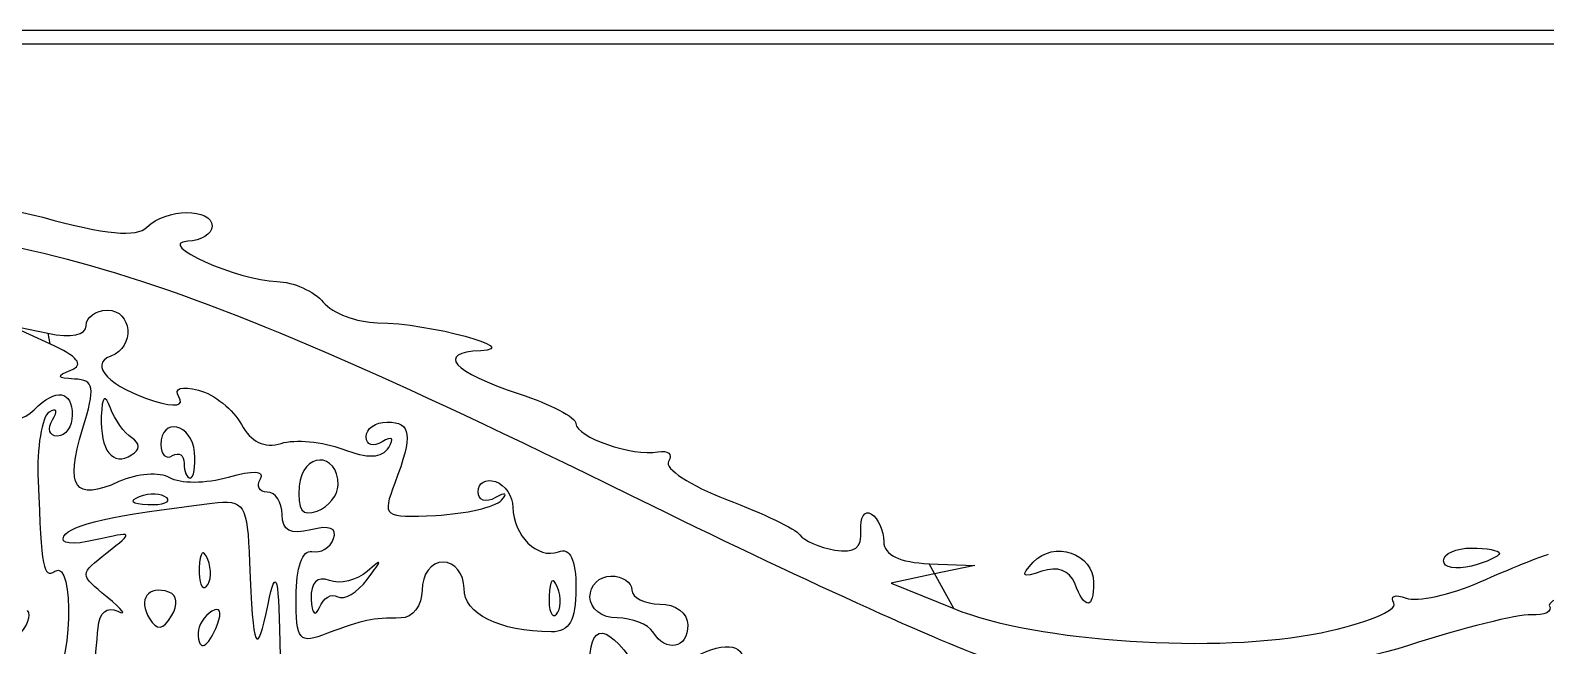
# Model space of a CAD drawing. Extents: x 0 to 213, y 0 to 77.
# Drawn here: x 35.63 to 73.84, y 61.74 to 77.26 of the extents above; entities that cross this region are included whole.
import ezdxf

# ---------------------------------------------------------------- set-up
doc = ezdxf.new("R2010")
doc.units = 0
doc.layers.get('0').update_dxf_attribs({"linetype": 'CONTINUOUS'})

msp = doc.modelspace()

# ---------------------------------------------------------------- linework, layer by layer
at = {"color": 7}
for points in [[(0.352778, 38.805556), (0.352778, 77.258333), (106.715278, 77.258333), (213.077778, 77.258333), (213.077778, 38.805556), (213.077778, 0.352778), (106.715278, 0.352778), (0.352778, 0.352778), (0.352778, 38.805556), (0.352778, 38.805556)], [(212.725, 38.805556), (212.725, 76.905556), (106.717132, 76.905556), (0.709265, 76.905556), (0.708776, 38.805556), (0.708288, 0.705556), (106.716643, 0.705556), (212.724999, 0.705556), (212.724999, 38.805556), (212.725, 38.805556)], [(36.126956, 69.354211), (35.101389, 69.82101), (36.071528, 69.620872)], [(38.190565, 66.983681), (38.190562, 66.983681)], [(39.77132, 66.616204), (39.77132, 66.616204)], [(43.391667, 65.793056), (43.391667, 65.793056)], [(38.386631, 65.504875), (38.386631, 65.504876)], [(40.104853, 63.918924), (40.104876, 63.918924)], [(58.296529, 63.811039), (59.443056, 63.7693), (58.390777, 63.54404), (57.338497, 63.31878), (58.919943, 62.677098)], [(71.261111, 63.885805), (71.261111, 63.885805)], [(39.124977, 63.095776), (39.124977, 63.095776)], [(48.924297, 63.213361), (48.92432, 63.213361)], [(61.963596, 63.317665), (61.963596, 63.317664)], [(42.333333, 62.979565), (42.333333, 62.979565)], [(43.381679, 62.976912), (43.381823, 62.976912)], [(40.351273, 62.2836), (40.351273, 62.2836)], [(51.329167, 62.088889), (51.329167, 62.088889)]]:
    msp.add_lwpolyline(points, close=True, dxfattribs=at)
for points in [[(20.99028, 72.704558), (23.644166, 73.452073), (33.018564, 73.351551), (35.943507, 72.544215)], [(38.571701, 72.297254), (39.04625, 72.771805), (40.216668, 72.787594), (40.216668, 72.319445)], [(51.329167, 65.25928), (38.93535, 71.359623), (35.490782, 72.414083), (27.869444, 72.440833)], [(35.943507, 72.544215), (37.534555, 72.105057), (38.306926, 72.032481), (38.571701, 72.297254)], [(40.216668, 72.319445), (40.216668, 72.125417), (39.938854, 71.953774), (39.599306, 71.938015)], [(39.599306, 71.938015), (38.751285, 71.898657), (40.867619, 70.945054), (41.849168, 70.924245)], [(41.849168, 70.924245), (42.261971, 70.915494), (42.788291, 70.681121), (43.018764, 70.403418)], [(43.018764, 70.403418), (43.249236, 70.125714), (43.863986, 69.893489), (44.384875, 69.887361)], [(37.041667, 69.811756), (37.041667, 70.026818), (37.279792, 70.202778), (37.570833, 70.202778)], [(37.570833, 70.202778), (38.209573, 70.202778), (38.280464, 69.26941), (37.659028, 69.041551)], [(36.071528, 69.620872), (36.666734, 69.498082), (37.041667, 69.571854), (37.041667, 69.811756)], [(44.384875, 69.887361), (45.711904, 69.871751), (48.078264, 69.228941), (46.986817, 69.180555)], [(36.656123, 68.691002), (36.996618, 68.825725), (36.830412, 69.034026), (36.126956, 69.354211)], [(46.986817, 69.180555), (45.844125, 69.129899), (46.274855, 68.648126), (47.960095, 68.091948)], [(37.659028, 69.041551), (37.081279, 68.82971), (37.647936, 68.248915), (38.76154, 67.911578)], [(36.744063, 68.466738), (36.298587, 68.487973), (36.277688, 68.541265), (36.656123, 68.691002)], [(36.949549, 67.204466), (37.275999, 68.268135), (37.247576, 68.44274), (36.744063, 68.466738)], [(34.913957, 68.249193), (34.419752, 67.653714), (35.177341, 67.139007), (35.731848, 67.693516)], [(35.731848, 67.693516), (36.279596, 68.241264), (36.688889, 68.182858), (36.688889, 67.556944)], [(37.65158, 67.733333), (37.509619, 68.106264), (37.441926, 68.045505), (37.422297, 67.527546)], [(38.76154, 67.911578), (39.295716, 67.74976), (39.519335, 67.787402), (39.378413, 68.015417)], [(39.378413, 68.015417), (39.244736, 68.231714), (39.440852, 68.298955), (39.874574, 68.185534)], [(39.874574, 68.185534), (40.269041, 68.082378), (40.755178, 67.692679), (40.954878, 67.319536)], [(47.960095, 68.091948), (48.745931, 67.832598), (49.38889, 67.49776), (49.38889, 67.347863)], [(36.106216, 67.63289), (35.919816, 67.517689), (35.794738, 66.739098), (35.828264, 65.902689)], [(36.193408, 67.435063), (36.331852, 67.659069), (36.292618, 67.748092), (36.106216, 67.63289)], [(38.190562, 66.983681), (38.004911, 67.104948), (37.762369, 67.442292), (37.65158, 67.733333)], [(36.315289, 67.027778), (36.109811, 67.027778), (36.054964, 67.211056), (36.193408, 67.435063)], [(36.688889, 67.556944), (36.688889, 67.265903), (36.520769, 67.027778), (36.315289, 67.027778)], [(37.422297, 67.527546), (37.389522, 66.662845), (37.708146, 66.256432), (38.186868, 66.552299)], [(39.77132, 66.616204), (39.716744, 67.340699), (38.923146, 67.520258), (38.923146, 66.808111)], [(40.954878, 67.319536), (41.189769, 66.880638), (41.543052, 66.71253), (41.955446, 66.843419)], [(44.097222, 67.006958), (44.097222, 67.212437), (44.335347, 67.380556), (44.626389, 67.380556)], [(44.626389, 67.380556), (45.241839, 67.380556), (45.282843, 67.055729), (44.820815, 65.840495)], [(49.38889, 67.347863), (49.38889, 67.004051), (50.819373, 66.506103), (51.452764, 66.629433)], [(37.86641, 65.879192), (36.74841, 65.369796), (36.497695, 65.73219), (36.949549, 67.204466)], [(38.186868, 66.552299), (38.403392, 66.686117), (38.404741, 66.843777), (38.190565, 66.983681)], [(41.955446, 66.843419), (42.306057, 66.954699), (43.005144, 66.889019), (43.508972, 66.697464)], [(44.504508, 66.885076), (44.2805, 66.746632), (44.097222, 66.801479), (44.097222, 67.006958)], [(44.668409, 66.742987), (44.816228, 66.982166), (44.751873, 67.037957), (44.504508, 66.885076)], [(87.619795, 67.064638), (84.613318, 66.564516), (73.699026, 63.130869), (73.929649, 62.757707)], [(38.923146, 66.808111), (38.923146, 66.557942), (39.055438, 66.435019), (39.217132, 66.534949)], [(39.217132, 66.534949), (39.378819, 66.634879), (39.511111, 66.548522), (39.511111, 66.343042)], [(39.665574, 65.969444), (39.750532, 65.969444), (39.798117, 66.260486), (39.77132, 66.616204)], [(43.391667, 65.793056), (43.391667, 66.651742), (42.483275, 66.627311), (42.412048, 65.766707)], [(43.508972, 66.697464), (44.147678, 66.454628), (44.498712, 66.468411), (44.668409, 66.742987)], [(51.452764, 66.629433), (51.714771, 66.680449), (51.837038, 66.573165), (51.724468, 66.391025)], [(39.149869, 65.974673), (38.899217, 66.129585), (38.321663, 66.086618), (37.86641, 65.879192)], [(39.511111, 66.343042), (39.511111, 66.137564), (39.58062, 65.969444), (39.665574, 65.969444)], [(41.437377, 65.946771), (41.561512, 66.147629), (41.242855, 66.162576), (40.623498, 65.984946)], [(51.724468, 66.391025), (51.611898, 66.208885), (52.270652, 65.776264), (53.188368, 65.429644)], [(35.828264, 65.902689), (35.918281, 63.656989), (35.957665, 63.442717), (36.247917, 63.619615)], [(40.623498, 65.984946), (40.063654, 65.824386), (39.400522, 65.819763), (39.149869, 65.974673)], [(41.606955, 65.616667), (41.401478, 65.616667), (41.325168, 65.765214), (41.437377, 65.946771)], [(42.412048, 65.766707), (42.362078, 65.162908), (42.486047, 64.991855), (42.867526, 65.138243)], [(42.867526, 65.138243), (43.155802, 65.248866), (43.391667, 65.543532), (43.391667, 65.793056)], [(44.820815, 65.840495), (44.497396, 64.98984), (44.532381, 64.962397), (45.855139, 65.02917)], [(46.919444, 65.625245), (46.919444, 65.846893), (47.117881, 65.962095), (47.360417, 65.88125)], [(47.360417, 65.88125), (47.60295, 65.800405), (47.801389, 65.509363), (47.801389, 65.234491)], [(38.59977, 65.291738), (38.188801, 65.308666), (38.10521, 65.392259), (38.386631, 65.504875)], [(38.386631, 65.504876), (38.641291, 65.606784), (38.945563, 65.594251), (39.06279, 65.477024)], [(39.06279, 65.477024), (39.180014, 65.359799), (38.971655, 65.27642), (38.59977, 65.291738)], [(40.216667, 65.333712), (41.035142, 65.432609), (41.103011, 65.326033), (41.159752, 63.852778)], [(41.980556, 65.046355), (41.980556, 65.360026), (41.812436, 65.616667), (41.606955, 65.616667)], [(45.855139, 65.02917), (46.608125, 65.067181), (47.354075, 65.240369), (47.5128, 65.414033)], [(47.360417, 65.476017), (47.11689, 65.335874), (46.919444, 65.402691), (46.919444, 65.625245)], [(47.5128, 65.414033), (47.677146, 65.593852), (47.611549, 65.620536), (47.360417, 65.476017)], [(53.188368, 65.429644), (54.106087, 65.083024), (54.93632, 64.681673), (55.033334, 64.537751)], [(36.480727, 64.506928), (36.664731, 64.804646), (37.658856, 65.024652), (40.216667, 65.333712)], [(42.706256, 64.665819), (42.194847, 64.532081), (41.980556, 64.644449), (41.980556, 65.046355)], [(47.801389, 65.234491), (47.801389, 64.523226), (48.425035, 63.911178), (48.94606, 64.111113)], [(59.972222, 61.357304), (59.099097, 61.593349), (55.209722, 63.349238), (51.329167, 65.25928)], [(56.572467, 64.642732), (56.545882, 64.980192), (56.664931, 65.16926), (56.83705, 65.062884)], [(56.83705, 65.062884), (57.009175, 64.956507), (57.150001, 64.640716), (57.150001, 64.361125)], [(37.570833, 64.092865), (38.248308, 64.620246), (38.236601, 64.632855), (37.27669, 64.40969)], [(43.27952, 64.44238), (43.37735, 64.707568), (43.171988, 64.78761), (42.706256, 64.665819)], [(55.915279, 64.152622), (56.410099, 64.066041), (56.606387, 64.212428), (56.572467, 64.642732)], [(37.27669, 64.40969), (36.687921, 64.272811), (36.360738, 64.312781), (36.480727, 64.506928)], [(40.104876, 63.918924), (39.99226, 64.200346), (39.908666, 64.116753), (39.891741, 63.705787)], [(42.730208, 64.117361), (42.94849, 64.068854), (43.19568, 64.215113), (43.27952, 64.44238)], [(48.94606, 64.111113), (49.242757, 64.224966), (49.388889, 63.919342), (49.388889, 63.184965)], [(55.033334, 64.537751), (55.130348, 64.39383), (55.527223, 64.220522), (55.915279, 64.152622)], [(57.150001, 64.361125), (57.150001, 64.031352), (57.552757, 63.838116), (58.296529, 63.811039)], [(60.918646, 63.847699), (61.43463, 64.406076), (62.441667, 64.066864), (62.441667, 63.334683)], [(71.261111, 63.885805), (71.261111, 64.061668), (71.578611, 64.205556), (71.966667, 64.205556)], [(71.966667, 64.205556), (72.354722, 64.205556), (72.672222, 64.144696), (72.672222, 64.070312)], [(36.247917, 63.619615), (36.770036, 63.937829), (36.675167, 61.105558), (36.149082, 60.668946)], [(37.570833, 62.966484), (36.865278, 63.543624), (36.865278, 63.543624), (37.570833, 64.092865)], [(40.077026, 63.242766), (40.194253, 63.359991), (40.20678, 63.664262), (40.104853, 63.918924)], [(41.159752, 63.852778), (41.246896, 61.590003), (41.333183, 61.394886), (41.627778, 62.794444)], [(42.333333, 62.979565), (42.333333, 63.704784), (42.495442, 64.169531), (42.730208, 64.117361)], [(44.128433, 63.415686), (44.512938, 63.92414), (44.512425, 63.958391), (44.125272, 63.615759)], [(46.0375, 63.852778), (45.74352, 63.852778), (45.508333, 63.539198), (45.508333, 63.147222)], [(46.566667, 63.188367), (46.566667, 63.553793), (46.328542, 63.852778), (46.0375, 63.852778)], [(61.132102, 63.61852), (60.633099, 63.442593), (60.588525, 63.490452), (60.918646, 63.847699)], [(71.966667, 63.750561), (71.578611, 63.649082), (71.261111, 63.709942), (71.261111, 63.885805)], [(72.672222, 64.070312), (72.672222, 63.995928), (72.354722, 63.852039), (71.966667, 63.750561)], [(72.190072, 63.353468), (72.940323, 63.685065), (73.712918, 63.997615), (73.906945, 64.048021)], [(39.891741, 63.705787), (39.876445, 63.333901), (39.959799, 63.125541), (40.077026, 63.242766)], [(41.627778, 62.794444), (41.836388, 63.785514), (41.896837, 63.524456), (41.934116, 61.471528)], [(43.172143, 63.388919), (42.862175, 63.507866), (42.696059, 63.33805), (42.713817, 62.920379)], [(44.125272, 63.615759), (43.86845, 63.388386), (43.439543, 63.286308), (43.172143, 63.388919)], [(48.92432, 63.213361), (48.811705, 63.494783), (48.728111, 63.41119), (48.711186, 63.000224)], [(49.741667, 62.970833), (49.741667, 63.261875), (49.979792, 63.5), (50.270833, 63.5)], [(50.270833, 63.5), (50.561875, 63.5), (50.8, 63.34125), (50.8, 63.147222)], [(61.963596, 63.317664), (61.838614, 63.643368), (61.524724, 63.756941), (61.132102, 63.61852)], [(39.124977, 63.095776), (38.603609, 63.274971), (38.33876, 62.911556), (38.637938, 62.427474)], [(39.191125, 62.492197), (39.365795, 62.773335), (39.338501, 63.022388), (39.124977, 63.095776)], [(42.920339, 62.708445), (43.018603, 62.952188), (43.226211, 63.072999), (43.381679, 62.976912)], [(43.381823, 62.976912), (43.537296, 62.880826), (43.873268, 63.078274), (44.128433, 63.415686)], [(45.508333, 63.147222), (45.508333, 62.755247), (45.273146, 62.441667), (44.979167, 62.441667)], [(48.771528, 62.093706), (47.447237, 62.104039), (46.566667, 62.54122), (46.566667, 63.188367)], [(49.388889, 63.184965), (49.388889, 62.374433), (49.228056, 62.090144), (48.771528, 62.093706)], [(48.89647, 62.537203), (49.013694, 62.654429), (49.026225, 62.958699), (48.924297, 63.213361)], [(50.8, 63.147222), (50.8, 62.953194), (51.1175, 62.794444), (51.505556, 62.794444)], [(62.441667, 63.334683), (62.441667, 62.649298), (62.22306, 62.641516), (61.963596, 63.317665)], [(70.012818, 62.816402), (69.903115, 62.993908), (70.041181, 63.051711), (70.319664, 62.944852)], [(70.319664, 62.944852), (70.598132, 62.837993), (71.439815, 63.02187), (72.190072, 63.353468)], [(37.340712, 62.197903), (37.373168, 62.583578), (37.56892, 62.747704), (37.835417, 62.612714)], [(37.835417, 62.612714), (38.07795, 62.489861), (37.958889, 62.649057), (37.570833, 62.966484)], [(40.351273, 62.2836), (40.471742, 62.597546), (40.412602, 62.73915), (40.212628, 62.615558)], [(43.127083, 62.055357), (42.398312, 61.778278), (42.333333, 61.853935), (42.333333, 62.979565)], [(42.713817, 62.920379), (42.729762, 62.545181), (42.818008, 62.454628), (42.920339, 62.708445)], [(48.711186, 63.000224), (48.695889, 62.628338), (48.779244, 62.419979), (48.89647, 62.537203)], [(50.4264, 62.441667), (50.049797, 62.441667), (49.741667, 62.679792), (49.741667, 62.970833)], [(51.505556, 62.794444), (51.897531, 62.794444), (52.211111, 62.559259), (52.211111, 62.265278)], [(58.919943, 62.677098), (60.996506, 61.83452), (65.593116, 61.53368), (68.179059, 62.071106)], [(68.179059, 62.071106), (69.297331, 62.303512), (70.122526, 62.638895), (70.012818, 62.816402)], [(73.929649, 62.757707), (74.022562, 62.60737), (73.817339, 62.499734), (73.473595, 62.518516)], [(35.321553, 61.994815), (35.56265, 62.234116), (35.67104, 62.518775), (35.562424, 62.62739)], [(38.637938, 62.427474), (38.827611, 62.120578), (38.970633, 62.137312), (39.191125, 62.492197)], [(40.212628, 62.615558), (40.020821, 62.497016), (39.863889, 62.250646), (39.863889, 62.068069)], [(39.863889, 62.068069), (39.863889, 61.560622), (40.116749, 61.672442), (40.351273, 62.2836)], [(44.979167, 62.441667), (44.23795, 62.441667), (44.027939, 62.397863), (43.127083, 62.055357)], [(49.741658, 61.350306), (49.741658, 62.48347), (50.352424, 62.231057), (51.155569, 60.765972)], [(51.329167, 62.088889), (51.20925, 62.282917), (50.803006, 62.441667), (50.4264, 62.441667)], [(73.473595, 62.518516), (73.129857, 62.537298), (71.737361, 62.191716), (70.379167, 61.750557)], [(37.236039, 61.030556), (37.264063, 61.321597), (37.311158, 61.846904), (37.340712, 62.197903)], [(52.211111, 62.265278), (52.211111, 61.666202), (51.658687, 61.555716), (51.329167, 62.088889)], [(52.170957, 61.361848), (53.109825, 61.864312), (53.622222, 61.833427), (53.622222, 61.274371)], [(70.379167, 61.750557), (67.543753, 60.829577), (62.61341, 60.643272), (59.972222, 61.357304)]]:
    msp.add_open_spline(points, degree=3, dxfattribs=at)

doc.saveas('drawing.dxf')
